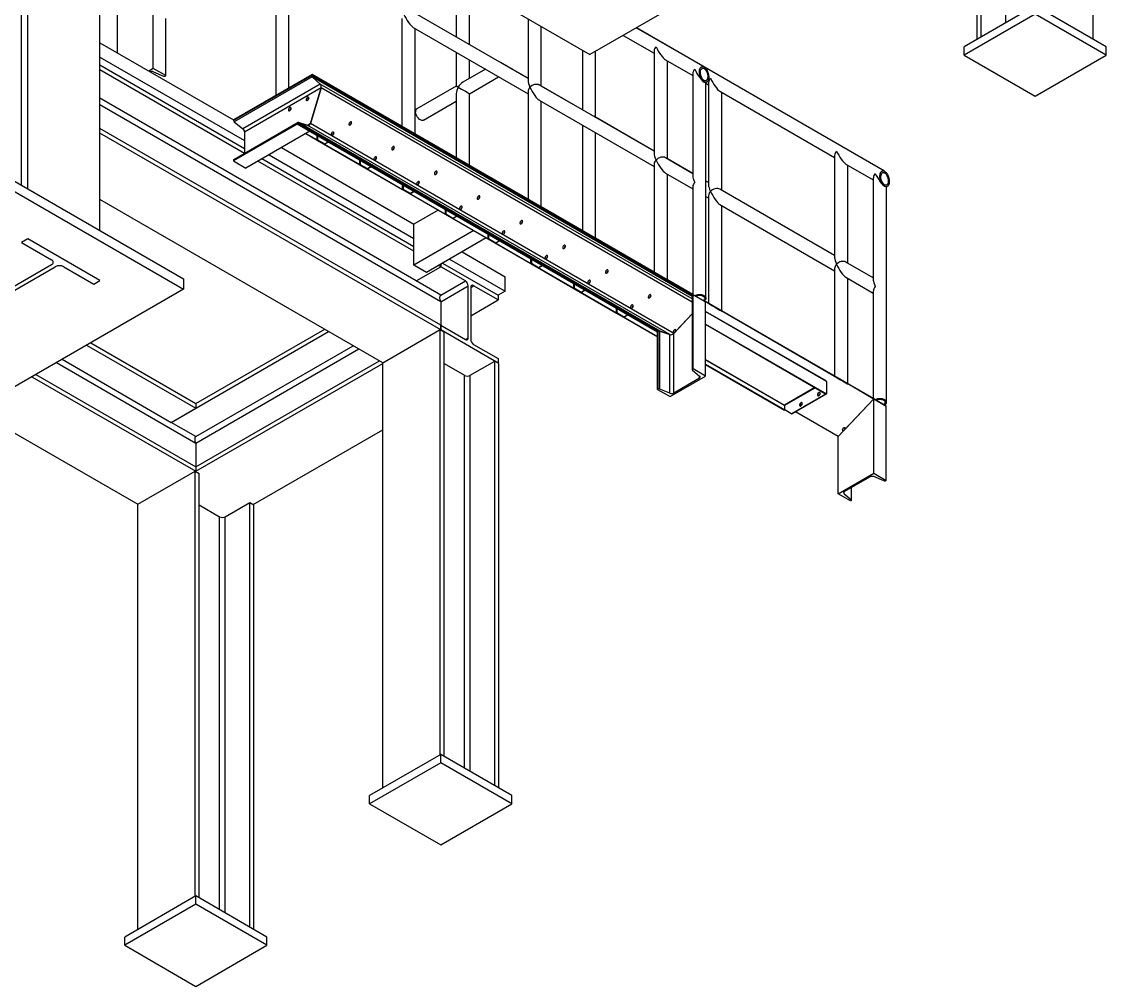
# Model space of a CAD drawing. Header units: inches. Extents: x -1490 to 2215, y -1057 to 1547.
# Drawn here: x -1166.5 to -1058.7, y -996.6 to -900.7 of the extents above; entities that cross this region are included whole.
import ezdxf

# ---------------------------------------------------------------- set-up
doc = ezdxf.new("R2010")
doc.units = ezdxf.units.IN
doc.header["$MEASUREMENT"] = 0

msp = doc.modelspace()

# ---------------------------------------------------------------- linework, layer by layer
at = {"color": 7, "linetype": 'Continuous', "lineweight": 25}
for p, q in [((-1071.51, -902.5), (-1071.51, -757.22)), ((-1071.12, -902.27), (-1071.12, -756.99)), ((-1165.87, -917.36), (-1165.87, -768.39)), ((-1166.48, -917.01), (-1166.48, -768.74)), ((-1158.71, -921.5), (-1158.71, -786.47)), ((-1068.67, -900.86), (-1068.67, -861.63)), ((-1059.97, -902.5), (-1059.97, -876.92)), ((-1126.96, -894.21), (-1109.99, -904.01)), ((-1093.02, -894.21), (-1109.99, -904.01)), ((-1123.28, -896.64), (-1123.28, -902.27)), ((-1141.22, -897.54), (-1141.22, -908.08)), ((-1139.91, -907.32), (-1139.91, -897.54)), ((-1121.97, -903.03), (-1121.97, -897.09)), ((-1156.94, -903.86), (-1156.94, -900.06)), ((-1153.4, -905.4), (-1153.4, -899.71)), ((-1116.15, -906.39), (-1127.56, -899.8)), ((-1065.74, -899.17), (-1072.81, -903.25)), ((-1065.74, -899.99), (-1072.81, -904.07)), ((-1058.67, -903.25), (-1065.74, -899.17)), ((-1058.67, -904.07), (-1065.74, -899.99)), ((-1152.16, -906.11), (-1152.16, -900.42)), ((-1128.69, -900.44), (-1128.69, -911.16)), ((-1116.15, -900.45), (-1116.15, -906.61)), ((-1114.84, -907.15), (-1114.84, -901.21)), ((-1127.56, -901.31), (-1116.15, -907.91)), ((-1127.37, -911.92), (-1127.37, -901.43)), ((-1106.7, -902.11), (-1103.62, -903.89)), ((-1098.65, -905.24), (-1105.39, -901.35)), ((-1080.71, -915.6), (-1105.38, -901.35)), ((-1158.71, -902.84), (-1145.43, -910.5)), ((-1072.81, -904.07), (-1072.81, -903.25)), ((-1058.67, -904.07), (-1058.67, -903.25)), ((-1158.71, -904.26), (-1144.32, -912.57)), ((-1123.28, -903.79), (-1123.28, -907.14)), ((-1110.75, -903.57), (-1110.75, -909.51)), ((-1109.43, -910.26), (-1109.43, -903.69)), ((-1103.62, -903.67), (-1103.62, -913.85)), ((-1072.81, -904.07), (-1065.74, -908.15)), ((-1065.74, -908.15), (-1058.67, -904.07)), ((-1144.32, -913.39), (-1158.71, -905.08)), ((-1144.33, -913.84), (-1158.71, -905.54)), ((-1153.4, -905.4), (-1153.84, -905.65)), ((-1152.16, -906.11), (-1153.4, -905.4)), ((-1120.38, -905.46), (-1122.62, -906.76)), ((-1121.97, -906.38), (-1121.97, -904.55)), ((-1116.15, -906.38), (-1118.87, -904.81)), ((-1102.49, -904.54), (-1099.77, -906.11)), ((-1102.3, -914.39), (-1102.3, -904.65)), ((-1153.39, -905.74), (-1152.37, -906.16)), ((-1152.23, -906.15), (-1152.16, -906.11)), ((-1137.62, -906), (-1145.43, -910.5)), ((-1137.65, -906.09), (-1145.43, -910.58)), ((-1137.62, -906.24), (-1145.36, -910.71)), ((-1137.65, -906.09), (-1137.62, -906)), ((-1137.62, -906), (-1137.65, -906.09)), ((-1099.8, -927.95), (-1137.65, -906.09)), ((-1099.73, -927.88), (-1137.62, -906)), ((-1137.62, -906), (-1136.39, -906.71)), ((-1136.39, -906.71), (-1137.62, -906)), ((-1136.81, -906.94), (-1137.62, -906.24)), ((-1137.62, -906.24), (-1136.81, -906.94)), ((-1099.83, -928.06), (-1137.62, -906.24)), ((-1121.97, -907.9), (-1119.07, -906.22)), ((-1099.77, -905.89), (-1099.77, -916.07)), ((-1136.81, -906.94), (-1144.49, -911.38)), ((-1136.72, -907.32), (-1144.32, -911.71)), ((-1137.78, -910.88), (-1136.72, -907.32)), ((-1136.72, -907.32), (-1137.78, -910.88)), ((-1099.83, -928.29), (-1136.81, -906.94)), ((-1099.83, -928.62), (-1136.72, -907.32)), ((-1128.69, -911.16), (-1136.39, -906.71)), ((-1123.28, -907.14), (-1127.2, -909.4)), ((-1116.15, -907.68), (-1116.15, -918.4)), ((-1103.62, -913.63), (-1115.03, -907.03)), ((-1110.75, -909.5), (-1114.84, -907.14)), ((-1098.46, -928.24), (-1098.46, -906.8)), ((-1098.46, -906.87), (-1098.21, -907.01)), ((-1098.21, -906.79), (-1098.21, -916.97)), ((-1097.09, -907.66), (-1085.68, -914.25)), ((-1127.26, -926.51), (-1158.71, -908.36)), ((-1126.54, -910.54), (-1123.28, -908.66)), ((-1123.28, -907.9), (-1123.28, -914.28)), ((-1121.97, -915.04), (-1121.97, -907.9)), ((-1115.03, -908.55), (-1103.62, -915.14)), ((-1114.84, -919.16), (-1114.84, -908.66)), ((-1096.9, -917.5), (-1096.9, -907.77)), ((-1124.82, -928.57), (-1158.71, -909.01)), ((-1145.43, -910.5), (-1145.43, -910.58)), ((-1139.06, -910.83), (-1145.43, -914.51)), ((-1139.09, -910.93), (-1145.43, -914.59)), ((-1139.01, -910.77), (-1145.4, -914.46)), ((-1145.36, -910.71), (-1144.49, -911.38)), ((-1139.09, -910.93), (-1139.06, -910.83)), ((-1139.06, -910.83), (-1139.09, -910.93)), ((-1103.27, -931.61), (-1139.09, -910.93)), ((-1103.2, -931.54), (-1139.06, -910.83)), ((-1103.06, -931.5), (-1138.96, -910.76)), ((-1138.96, -910.76), (-1138.04, -911.06)), ((-1138.04, -911.06), (-1138.96, -910.76)), ((-1137.78, -910.88), (-1138.08, -911.05)), ((-1101.67, -931.73), (-1137.78, -910.88)), ((-1103.62, -913.62), (-1109.62, -910.15)), ((-1124.82, -930.92), (-1158.71, -911.36)), ((-1124.82, -931.38), (-1158.71, -911.82)), ((-1144.32, -911.71), (-1144.32, -913.83)), ((-1137.85, -911.64), (-1144.19, -915.3)), ((-1138.24, -911.87), (-1137.11, -912.52)), ((-1138.22, -911.86), (-1137.11, -912.5)), ((-1102.05, -931.84), (-1138.04, -911.06)), ((-1116.15, -918.4), (-1127.37, -911.92)), ((-1110.75, -911.03), (-1110.75, -921.52)), ((-1109.43, -922.27), (-1109.43, -911.79)), ((-1137.1, -912.08), (-1137.11, -912.09)), ((-1137.11, -912.52), (-1137.11, -912.09)), ((-1137.09, -912.51), (-1137.11, -912.52)), ((-1137.11, -912.52), (-1132.86, -914.97)), ((-1137.09, -912.51), (-1137.09, -912.08)), ((-1137.09, -912.51), (-1132.86, -914.95)), ((-1137.07, -912.09), (-1137.07, -912.48)), ((-1137.07, -912.48), (-1136.36, -912.89)), ((-1136.36, -912.89), (-1136.02, -912.7)), ((-1136.36, -912.89), (-1136.34, -912.9)), ((-1136.34, -912.9), (-1136, -912.71)), ((-1141.89, -913.97), (-1127.49, -922.29)), ((-1140.65, -913.26), (-1127.49, -920.86)), ((-1085.68, -914.03), (-1085.68, -924.21)), ((-1145.43, -914.51), (-1145.43, -914.59)), ((-1145.43, -914.59), (-1144.19, -915.3)), ((-1127.49, -923.56), (-1142.99, -914.61)), ((-1127.49, -923.11), (-1142.6, -914.38)), ((-1132.85, -914.53), (-1132.86, -914.54)), ((-1132.86, -914.98), (-1132.86, -914.54)), ((-1132.84, -914.96), (-1132.86, -914.98)), ((-1132.86, -914.98), (-1128.61, -917.43)), ((-1132.84, -914.96), (-1132.84, -914.53)), ((-1132.84, -914.96), (-1128.61, -917.41)), ((-1132.82, -914.55), (-1132.82, -914.94)), ((-1132.82, -914.94), (-1132.11, -915.35)), ((-1132.11, -915.35), (-1131.77, -915.15)), ((-1132.09, -915.36), (-1131.75, -915.16)), ((-1103.62, -914.92), (-1103.62, -925.64)), ((-1099.77, -915.85), (-1102.49, -914.27)), ((-1099.77, -915.84), (-1102.3, -914.38)), ((-1084.55, -914.9), (-1081.83, -916.47)), ((-1084.36, -924.74), (-1084.36, -915.01)), ((-1132.11, -915.35), (-1132.09, -915.36)), ((-1102.49, -915.79), (-1099.77, -917.36)), ((-1102.3, -926.4), (-1102.3, -915.9)), ((-1081.83, -916.25), (-1081.83, -926.42)), ((-1167.35, -916.51), (-1150.38, -926.31)), ((-1128.61, -917.43), (-1128.61, -916.99)), ((-1128.6, -916.99), (-1128.61, -916.99)), ((-1128.59, -917.42), (-1128.61, -917.43)), ((-1128.59, -917.42), (-1128.59, -916.99)), ((-1128.59, -917.42), (-1124.36, -919.86)), ((-1128.57, -917), (-1128.57, -917.39)), ((-1128.57, -917.39), (-1127.86, -917.8)), ((-1119.68, -916.36), (-1119.69, -916.36)), ((-1119.68, -916.36), (-1118.45, -917.07)), ((-1119.68, -916.36), (-1119.68, -916.36)), ((-1119.68, -916.36), (-1119.68, -916.36)), ((-1116.15, -918.39), (-1119.68, -916.36)), ((-1118.45, -917.07), (-1119.68, -916.36)), ((-1116.15, -918.39), (-1118.45, -917.07)), ((-1099.77, -917.14), (-1099.77, -927.86)), ((-1098.21, -916.74), (-1098.46, -916.6)), ((-1085.68, -923.98), (-1097.09, -917.39)), ((-1080.52, -938.59), (-1080.52, -917.16)), ((-1167.35, -917.53), (-1150.38, -927.33)), ((-1130.59, -934.64), (-1158.71, -918.41)), ((-1128.61, -917.43), (-1124.36, -919.88)), ((-1127.86, -917.8), (-1127.52, -917.61)), ((-1127.86, -917.8), (-1127.84, -917.81)), ((-1127.84, -917.81), (-1127.5, -917.62)), ((-1098.46, -918.12), (-1098.21, -918.26)), ((-1098.21, -918.04), (-1098.21, -928.75)), ((-1125.08, -919.47), (-1127.49, -920.86)), ((-1124.35, -919.44), (-1124.36, -919.45)), ((-1124.36, -919.88), (-1124.36, -919.45)), ((-1124.34, -919.87), (-1124.34, -919.44)), ((-1124.32, -919.45), (-1124.32, -919.85)), ((-1103.62, -925.63), (-1114.84, -919.15)), ((-1110.75, -921.52), (-1114.84, -919.15)), ((-1103.62, -925.64), (-1114.84, -919.16)), ((-1097.09, -918.91), (-1085.68, -925.5)), ((-1096.9, -929.51), (-1096.9, -919.02)), ((-1124.34, -919.87), (-1124.36, -919.88)), ((-1124.36, -919.88), (-1120.11, -922.34)), ((-1124.34, -919.87), (-1120.11, -922.31)), ((-1124.32, -919.85), (-1123.61, -920.26)), ((-1123.61, -920.26), (-1123.27, -920.06)), ((-1123.61, -920.26), (-1123.59, -920.27)), ((-1123.59, -920.27), (-1123.25, -920.07)), ((-1127.49, -924.94), (-1127.49, -920.86)), ((-1121.54, -921.51), (-1127.49, -924.94)), ((-1165.87, -922.34), (-1166.48, -922.69)), ((-1166.48, -922.69), (-1163.5, -924.41)), ((-1158.71, -926.47), (-1165.87, -922.34)), ((-1120.3, -922.23), (-1126.25, -925.66)), ((-1120.1, -921.89), (-1120.11, -921.9)), ((-1120.11, -922.34), (-1120.11, -921.9)), ((-1120.09, -922.33), (-1120.11, -922.34)), ((-1120.11, -922.34), (-1115.86, -924.79)), ((-1120.09, -922.33), (-1120.09, -921.9)), ((-1120.09, -922.33), (-1115.86, -924.77)), ((-1120.07, -921.91), (-1120.07, -922.3)), ((-1120.07, -922.3), (-1119.36, -922.71)), ((-1119.36, -922.71), (-1119.02, -922.51)), ((-1119.36, -922.71), (-1119.34, -922.72)), ((-1119.34, -922.72), (-1119, -922.53)), ((-1103.62, -925.63), (-1109.43, -922.27)), ((-1122.71, -923.62), (-1118.41, -926.1)), ((-1163.5, -924.9), (-1171.56, -929.55)), ((-1126.25, -925.66), (-1127.49, -924.94)), ((-1124.82, -925.1), (-1125.05, -924.97)), ((-1124.82, -924.83), (-1124.82, -925.1)), ((-1124.82, -925.1), (-1124.82, -924.83)), ((-1124.66, -924.74), (-1119.11, -927.94)), ((-1123.95, -924.33), (-1118.41, -927.53)), ((-1115.85, -924.35), (-1115.86, -924.36)), ((-1115.86, -924.79), (-1115.86, -924.36)), ((-1115.84, -924.78), (-1115.86, -924.79)), ((-1115.86, -924.79), (-1111.61, -927.25)), ((-1115.84, -924.78), (-1115.84, -924.35)), ((-1115.84, -924.78), (-1111.61, -927.22)), ((-1115.82, -924.36), (-1115.82, -924.76)), ((-1115.82, -924.76), (-1115.11, -925.16)), ((-1115.11, -925.16), (-1114.77, -924.97)), ((-1081.83, -926.2), (-1084.55, -924.63)), ((-1171.2, -929.76), (-1163.14, -925.1)), ((-1162.29, -925.1), (-1159.31, -926.82)), ((-1127.26, -926.51), (-1124.82, -925.1)), ((-1127.26, -926.51), (-1124.82, -925.1)), ((-1122.38, -926.51), (-1124.82, -925.1)), ((-1115.11, -925.16), (-1115.09, -925.18)), ((-1115.09, -925.18), (-1114.75, -924.98)), ((-1085.68, -925.28), (-1085.68, -935.99)), ((-1159.31, -926.82), (-1158.71, -926.47)), ((-1150.38, -926.31), (-1150.38, -927.33)), ((-1124.82, -927.92), (-1127.26, -926.51)), ((-1124.82, -927.92), (-1122.38, -926.51)), ((-1124.82, -928.57), (-1122.09, -927)), ((-1122.09, -932.17), (-1122.09, -927)), ((-1121.84, -927.15), (-1121.56, -926.98)), ((-1119.11, -928.4), (-1121.56, -926.98)), ((-1118.41, -927.53), (-1118.41, -926.1)), ((-1111.6, -926.8), (-1111.61, -926.81)), ((-1111.61, -927.25), (-1111.61, -926.81)), ((-1111.59, -927.23), (-1111.59, -926.81)), ((-1111.57, -926.82), (-1111.57, -927.21)), ((-1099.77, -927.85), (-1102.3, -926.39)), ((-1099.77, -927.85), (-1102.3, -926.39)), ((-1099.77, -927.86), (-1102.3, -926.4)), ((-1084.55, -926.15), (-1081.83, -927.72)), ((-1084.36, -936.75), (-1084.36, -926.26)), ((-1150.38, -927.33), (-1167.35, -937.12)), ((-1121.84, -927.15), (-1121.84, -932.32)), ((-1118.41, -927.53), (-1119.11, -927.94)), ((-1119.11, -927.94), (-1119.11, -928.4)), ((-1111.59, -927.23), (-1111.61, -927.25)), ((-1111.61, -927.25), (-1107.36, -929.7)), ((-1111.59, -927.23), (-1107.36, -929.68)), ((-1111.57, -927.21), (-1110.86, -927.62)), ((-1110.86, -927.62), (-1110.52, -927.42)), ((-1110.86, -927.62), (-1110.84, -927.63)), ((-1110.84, -927.63), (-1110.5, -927.43)), ((-1099.83, -928.02), (-1099.83, -935.34)), ((-1099.8, -927.95), (-1099.73, -927.88)), ((-1099.73, -927.88), (-1099.8, -927.95)), ((-1099.8, -935.3), (-1099.8, -927.95)), ((-1099.73, -935.26), (-1099.73, -927.88)), ((-1099.73, -927.88), (-1098.5, -928.59)), ((-1098.5, -928.59), (-1099.73, -927.88)), ((-1081.83, -927.5), (-1081.83, -938.21)), ((-1124.82, -928.57), (-1124.82, -930.92)), ((-1121.84, -929.97), (-1119.11, -928.4)), ((-1107.35, -929.26), (-1107.36, -929.27)), ((-1107.36, -929.7), (-1107.36, -929.27)), ((-1107.34, -929.69), (-1107.34, -929.26)), ((-1107.32, -929.27), (-1107.32, -929.66)), ((-1098.5, -928.59), (-1098.65, -928.5)), ((-1081.79, -938.24), (-1098.65, -928.5)), ((-1098.21, -928.75), (-1098.65, -928.5)), ((-1098.5, -935.97), (-1098.5, -928.59)), ((-1107.34, -929.69), (-1107.36, -929.7)), ((-1107.36, -929.7), (-1103.27, -932.06)), ((-1107.34, -929.69), (-1103.27, -932.04)), ((-1107.32, -929.66), (-1106.61, -930.07)), ((-1106.61, -930.07), (-1106.27, -929.88)), ((-1106.61, -930.07), (-1106.59, -930.08)), ((-1106.59, -930.08), (-1106.25, -929.89)), ((-1101.67, -931.73), (-1099.83, -929.79)), ((-1099.83, -929.79), (-1101.46, -931.51)), ((-1095.03, -931.54), (-1098.5, -929.54)), ((-1090.78, -933.99), (-1098.5, -929.54)), ((-1086.53, -936.45), (-1098.5, -929.54)), ((-1098.5, -929.56), (-1086.52, -936.47)), ((-1085.68, -935.99), (-1096.9, -929.51)), ((-1149.17, -938.7), (-1136.36, -931.31)), ((-1130.59, -934.64), (-1124.88, -931.34)), ((-1124.88, -973.61), (-1124.88, -931.34)), ((-1124.88, -931.34), (-1124.49, -931.57)), ((-1124.82, -930.92), (-1124.82, -931.38)), ((-1124.82, -931.38), (-1124.82, -930.92)), ((-1124.82, -930.92), (-1122.38, -932.33)), ((-1119.11, -934.67), (-1124.82, -931.38)), ((-1098.5, -930.8), (-1086.48, -937.74)), ((-1098.5, -930.82), (-1086.5, -937.75)), ((-1151.61, -940.57), (-1135.97, -931.53)), ((-1124.49, -973.76), (-1124.49, -931.57)), ((-1122.38, -932.33), (-1122.09, -932.17)), ((-1103.27, -931.61), (-1103.2, -931.54)), ((-1103.2, -931.54), (-1103.27, -931.61)), ((-1103.27, -937.3), (-1103.27, -931.61)), ((-1103.2, -937.26), (-1103.2, -931.54)), ((-1103.06, -937.25), (-1103.06, -931.5)), ((-1103.06, -931.5), (-1102.05, -931.84)), ((-1102.05, -931.84), (-1103.06, -931.5)), ((-1102.05, -937.67), (-1102.05, -931.84)), ((-1101.63, -931.69), (-1101.67, -931.73)), ((-1101.67, -937.65), (-1101.67, -931.73)), ((-1095.03, -931.54), (-1095.03, -931.54)), ((-1160.02, -932.89), (-1149.17, -939.16)), ((-1159.62, -932.66), (-1149.17, -938.7)), ((-1149.17, -941.98), (-1133.52, -932.95)), ((-1149.17, -942.63), (-1132.96, -933.27)), ((-1121.56, -932.81), (-1119.11, -934.22)), ((-1163.03, -934.63), (-1149.17, -942.63)), ((-1162.46, -934.3), (-1151.61, -940.57)), ((-1149.17, -944.98), (-1130.92, -934.45)), ((-1130.59, -976.9), (-1130.59, -934.64)), ((-1121.89, -935.89), (-1119.45, -934.48)), ((-1119.45, -976.67), (-1119.45, -934.48)), ((-1119.05, -934.71), (-1119.45, -934.48)), ((-1119.11, -934.22), (-1119.11, -934.67)), ((-1098.5, -934.31), (-1090.66, -938.84)), ((-1098.5, -934.36), (-1090.68, -938.87)), ((-1090.78, -934), (-1090.78, -933.99)), ((-1149.17, -945.43), (-1130.59, -934.71)), ((-1124.49, -934.72), (-1122.46, -935.89)), ((-1119.05, -976.9), (-1119.05, -934.71)), ((-1099.81, -935.38), (-1099.09, -935.96)), ((-1099.73, -935.26), (-1099.8, -935.3)), ((-1098.5, -935.97), (-1099.73, -935.26)), ((-1098.5, -934.79), (-1090.64, -939.33)), ((-1098.5, -934.82), (-1090.66, -939.34)), ((-1165.46, -936.03), (-1149.17, -945.43)), ((-1165.06, -935.8), (-1149.17, -944.98)), ((-1122.46, -974.94), (-1122.46, -935.89)), ((-1121.89, -975.26), (-1121.89, -935.89)), ((-1102.03, -938.01), (-1098.5, -935.97)), ((-1099.12, -936.18), (-1101.67, -937.65)), ((-1099.12, -936.18), (-1099.12, -935.94)), ((-1086.52, -936.47), (-1086.48, -936.5)), ((-1086.48, -936.5), (-1086.48, -937.74)), ((-1081.83, -938.21), (-1084.36, -936.75)), ((-1103.2, -937.26), (-1103.27, -937.3)), ((-1103.27, -937.3), (-1102.03, -938.01)), ((-1102.05, -937.67), (-1103.06, -937.25)), ((-1087.64, -937.09), (-1090.66, -938.84)), ((-1090.64, -938.87), (-1087.6, -937.12)), ((-1086.54, -937.75), (-1089.93, -939.7)), ((-1086.52, -937.76), (-1089.91, -939.72)), ((-1086.54, -937.72), (-1086.54, -937.75)), ((-1086.52, -937.76), (-1086.54, -937.75)), ((-1086.52, -937.74), (-1086.52, -937.76)), ((-1086.48, -937.74), (-1086.5, -937.75)), ((-1149.17, -938.7), (-1149.17, -939.16)), ((-1090.68, -938.87), (-1090.64, -938.9)), ((-1090.64, -939.3), (-1090.64, -938.87)), ((-1081.79, -938.24), (-1085.33, -941.97)), ((-1084.63, -941.23), (-1081.79, -938.24)), ((-1081.79, -938.24), (-1080.56, -938.95)), ((-1081.79, -945.61), (-1081.79, -938.24)), ((-1080.56, -938.95), (-1081.79, -938.24)), ((-1080.56, -938.95), (-1080.71, -938.86)), ((-1080.56, -946.33), (-1080.56, -938.95)), ((-1151.61, -940.57), (-1149.17, -939.16)), ((-1090.64, -939.33), (-1090.66, -939.34)), ((-1090.64, -939.33), (-1090.64, -939.3)), ((-1090.64, -939.3), (-1089.93, -939.7)), ((-1089.93, -939.7), (-1089.91, -939.72)), ((-1085.33, -941.97), (-1089.57, -939.52)), ((-1168.55, -940.83), (-1154.94, -948.69)), ((-1149.17, -941.98), (-1151.61, -940.57)), ((-1143.46, -948.73), (-1130.59, -941.3)), ((-1085.33, -941.97), (-1084.8, -941.41)), ((-1085.33, -947.65), (-1085.33, -941.97)), ((-1149.17, -942.63), (-1149.17, -944.98)), ((-1154.94, -948.69), (-1149.23, -945.4)), ((-1149.23, -987.66), (-1149.23, -945.4)), ((-1149.23, -945.4), (-1148.83, -945.63)), ((-1149.17, -944.98), (-1149.17, -945.43)), ((-1148.83, -987.82), (-1148.83, -945.63)), ((-1085.33, -947.65), (-1081.79, -945.61)), ((-1082.15, -945.98), (-1084.7, -947.45)), ((-1081.79, -945.61), (-1080.56, -946.33)), ((-1080.77, -946.37), (-1081.78, -945.96)), ((-1080.56, -946.33), (-1080.62, -946.37)), ((-1084.73, -947.66), (-1084.73, -947.47)), ((-1084.01, -948.25), (-1084.01, -947.05)), ((-1083.99, -948.28), (-1083.99, -947.04)), ((-1146.24, -949.95), (-1143.79, -948.54)), ((-1143.79, -990.73), (-1143.79, -948.54)), ((-1143.79, -948.54), (-1143.4, -948.77)), ((-1084.09, -948.37), (-1085.33, -947.65)), ((-1084.73, -947.66), (-1084.01, -948.25)), ((-1084.02, -948.33), (-1084.09, -948.37)), ((-1154.94, -990.96), (-1154.94, -948.69)), ((-1148.83, -948.77), (-1146.8, -949.95)), ((-1143.4, -990.96), (-1143.4, -948.77)), ((-1146.8, -988.99), (-1146.8, -949.95)), ((-1146.24, -989.32), (-1146.24, -949.95)), ((-1124.82, -973.57), (-1131.89, -977.65)), ((-1124.82, -974.39), (-1131.89, -978.47)), ((-1124.82, -974.39), (-1124.82, -973.57)), ((-1117.75, -977.65), (-1124.82, -973.57)), ((-1117.75, -978.47), (-1124.82, -974.39)), ((-1131.89, -978.47), (-1131.89, -977.65)), ((-1117.75, -978.47), (-1117.75, -977.65)), ((-1131.89, -978.47), (-1124.82, -982.55)), ((-1124.82, -982.55), (-1117.75, -978.47)), ((-1149.17, -987.63), (-1156.24, -991.71)), ((-1149.17, -988.44), (-1156.24, -992.52)), ((-1149.17, -988.44), (-1149.17, -987.63)), ((-1142.1, -991.71), (-1149.17, -987.63)), ((-1142.1, -992.52), (-1149.17, -988.44)), ((-1156.24, -992.52), (-1156.24, -991.71)), ((-1142.1, -992.52), (-1142.1, -991.71)), ((-1156.24, -992.52), (-1149.17, -996.61)), ((-1149.17, -996.61), (-1142.1, -992.52))]:
    msp.add_line(p, q, dxfattribs=at)
at = {"color": 7, "linetype": 'Continuous', "lineweight": 25, "flags": 128}
for points in [[(-1138.07, -908.56), (-1138.03, -908.53), (-1138, -908.5), (-1137.97, -908.45), (-1137.95, -908.41), (-1137.94, -908.36), (-1137.94, -908.32), (-1137.94, -908.28), (-1137.96, -908.25), (-1137.98, -908.24), (-1138.01, -908.23), (-1138.05, -908.24), (-1138.09, -908.26), (-1138.12, -908.3), (-1138.15, -908.34), (-1138.18, -908.38), (-1138.19, -908.43), (-1138.2, -908.47), (-1138.2, -908.51), (-1138.19, -908.54), (-1138.16, -908.57), (-1138.14, -908.58), (-1138.1, -908.57), (-1138.07, -908.56)], [(-1139.84, -909.58), (-1139.8, -909.55), (-1139.77, -909.52), (-1139.74, -909.47), (-1139.72, -909.43), (-1139.71, -909.38), (-1139.7, -909.34), (-1139.71, -909.3), (-1139.73, -909.28), (-1139.75, -909.26), (-1139.78, -909.26), (-1139.82, -909.26), (-1139.85, -909.29), (-1139.89, -909.32), (-1139.92, -909.36), (-1139.94, -909.4), (-1139.96, -909.45), (-1139.97, -909.49), (-1139.97, -909.53), (-1139.95, -909.56), (-1139.93, -909.59), (-1139.9, -909.6), (-1139.87, -909.59), (-1139.84, -909.58)], [(-1126.54, -910.54), (-1126.54, -910.54), (-1126.6, -910.56), (-1126.65, -910.57), (-1126.72, -910.56), (-1126.78, -910.54), (-1126.85, -910.51), (-1126.92, -910.47), (-1126.98, -910.42), (-1127.05, -910.35), (-1127.11, -910.28), (-1127.16, -910.21), (-1127.21, -910.12), (-1127.25, -910.04), (-1127.29, -909.95), (-1127.31, -909.86), (-1127.33, -909.78), (-1127.33, -909.7)], [(-1133.82, -911.01), (-1133.78, -910.99), (-1133.75, -910.95), (-1133.72, -910.91), (-1133.7, -910.86), (-1133.69, -910.82), (-1133.69, -910.77), (-1133.69, -910.74), (-1133.71, -910.71), (-1133.73, -910.69), (-1133.76, -910.69), (-1133.8, -910.7), (-1133.84, -910.72), (-1133.87, -910.75), (-1133.9, -910.79), (-1133.93, -910.83), (-1133.94, -910.88), (-1133.95, -910.93), (-1133.95, -910.97), (-1133.94, -911), (-1133.91, -911.02), (-1133.89, -911.03), (-1133.85, -911.03), (-1133.82, -911.01)], [(-1135.59, -912.03), (-1135.55, -912.01), (-1135.52, -911.97), (-1135.49, -911.93), (-1135.47, -911.88), (-1135.46, -911.84), (-1135.45, -911.79), (-1135.46, -911.76), (-1135.48, -911.73), (-1135.5, -911.71), (-1135.53, -911.71), (-1135.57, -911.72), (-1135.6, -911.74), (-1135.64, -911.77), (-1135.67, -911.81), (-1135.69, -911.85), (-1135.71, -911.9), (-1135.72, -911.95), (-1135.72, -911.99), (-1135.7, -912.02), (-1135.68, -912.04), (-1135.65, -912.05), (-1135.62, -912.05), (-1135.59, -912.03)], [(-1131.34, -914.49), (-1131.3, -914.46), (-1131.27, -914.43), (-1131.24, -914.38), (-1131.22, -914.34), (-1131.21, -914.29), (-1131.2, -914.25), (-1131.21, -914.21), (-1131.23, -914.18), (-1131.25, -914.17), (-1131.28, -914.16), (-1131.32, -914.17), (-1131.35, -914.19), (-1131.39, -914.22), (-1131.42, -914.26), (-1131.44, -914.31), (-1131.46, -914.36), (-1131.47, -914.4), (-1131.47, -914.44), (-1131.45, -914.47), (-1131.43, -914.5), (-1131.4, -914.51), (-1131.37, -914.5), (-1131.34, -914.49)], [(-1129.57, -913.47), (-1129.53, -913.44), (-1129.5, -913.41), (-1129.47, -913.36), (-1129.45, -913.32), (-1129.44, -913.27), (-1129.44, -913.23), (-1129.44, -913.19), (-1129.46, -913.16), (-1129.48, -913.15), (-1129.51, -913.14), (-1129.55, -913.15), (-1129.59, -913.17), (-1129.62, -913.2), (-1129.65, -913.24), (-1129.68, -913.29), (-1129.69, -913.34), (-1129.7, -913.38), (-1129.7, -913.42), (-1129.69, -913.45), (-1129.66, -913.47), (-1129.64, -913.48), (-1129.6, -913.48), (-1129.57, -913.47)], [(-1125.32, -915.92), (-1125.28, -915.9), (-1125.25, -915.86), (-1125.22, -915.82), (-1125.2, -915.77), (-1125.19, -915.72), (-1125.19, -915.68), (-1125.19, -915.65), (-1125.21, -915.62), (-1125.23, -915.6), (-1125.26, -915.6), (-1125.3, -915.61), (-1125.34, -915.63), (-1125.37, -915.66), (-1125.4, -915.7), (-1125.43, -915.74), (-1125.44, -915.79), (-1125.45, -915.83), (-1125.45, -915.87), (-1125.44, -915.91), (-1125.41, -915.93), (-1125.39, -915.94), (-1125.35, -915.94), (-1125.32, -915.92)], [(-1127.09, -916.94), (-1127.05, -916.92), (-1127.02, -916.88), (-1126.99, -916.84), (-1126.97, -916.79), (-1126.96, -916.75), (-1126.95, -916.7), (-1126.96, -916.67), (-1126.98, -916.64), (-1127, -916.62), (-1127.03, -916.62), (-1127.07, -916.63), (-1127.1, -916.65), (-1127.14, -916.68), (-1127.17, -916.72), (-1127.19, -916.76), (-1127.21, -916.81), (-1127.22, -916.86), (-1127.22, -916.9), (-1127.2, -916.93), (-1127.18, -916.95), (-1127.15, -916.96), (-1127.12, -916.96), (-1127.09, -916.94)], [(-1121.07, -918.38), (-1121.03, -918.35), (-1121, -918.31), (-1120.97, -918.27), (-1120.95, -918.23), (-1120.94, -918.18), (-1120.94, -918.14), (-1120.94, -918.1), (-1120.96, -918.07), (-1120.98, -918.06), (-1121.01, -918.05), (-1121.05, -918.06), (-1121.09, -918.08), (-1121.12, -918.11), (-1121.15, -918.15), (-1121.18, -918.2), (-1121.19, -918.24), (-1121.2, -918.29), (-1121.2, -918.33), (-1121.19, -918.36), (-1121.16, -918.38), (-1121.14, -918.39), (-1121.1, -918.39), (-1121.07, -918.38)], [(-1122.84, -919.4), (-1122.8, -919.37), (-1122.77, -919.33), (-1122.74, -919.29), (-1122.72, -919.25), (-1122.71, -919.2), (-1122.7, -919.16), (-1122.71, -919.12), (-1122.73, -919.09), (-1122.75, -919.08), (-1122.78, -919.07), (-1122.82, -919.08), (-1122.85, -919.1), (-1122.89, -919.13), (-1122.92, -919.17), (-1122.94, -919.22), (-1122.96, -919.26), (-1122.97, -919.31), (-1122.97, -919.35), (-1122.95, -919.38), (-1122.93, -919.4), (-1122.9, -919.41), (-1122.87, -919.41), (-1122.84, -919.4)], [(-1116.82, -920.83), (-1116.78, -920.8), (-1116.75, -920.77), (-1116.72, -920.73), (-1116.7, -920.68), (-1116.69, -920.63), (-1116.69, -920.59), (-1116.69, -920.55), (-1116.71, -920.53), (-1116.73, -920.51), (-1116.76, -920.51), (-1116.8, -920.52), (-1116.84, -920.54), (-1116.87, -920.57), (-1116.9, -920.61), (-1116.93, -920.65), (-1116.94, -920.7), (-1116.95, -920.74), (-1116.95, -920.78), (-1116.94, -920.82), (-1116.91, -920.84), (-1116.89, -920.85), (-1116.85, -920.85), (-1116.82, -920.83)], [(-1118.59, -921.85), (-1118.55, -921.82), (-1118.52, -921.79), (-1118.49, -921.75), (-1118.47, -921.7), (-1118.46, -921.65), (-1118.45, -921.61), (-1118.46, -921.57), (-1118.48, -921.55), (-1118.5, -921.53), (-1118.53, -921.53), (-1118.57, -921.54), (-1118.6, -921.56), (-1118.64, -921.59), (-1118.67, -921.63), (-1118.69, -921.67), (-1118.71, -921.72), (-1118.72, -921.76), (-1118.72, -921.8), (-1118.7, -921.84), (-1118.68, -921.86), (-1118.65, -921.87), (-1118.62, -921.87), (-1118.59, -921.85)], [(-1112.57, -923.28), (-1112.53, -923.26), (-1112.5, -923.22), (-1112.47, -923.18), (-1112.45, -923.13), (-1112.44, -923.09), (-1112.44, -923.04), (-1112.44, -923.01), (-1112.46, -922.98), (-1112.48, -922.96), (-1112.51, -922.96), (-1112.55, -922.97), (-1112.59, -922.99), (-1112.62, -923.02), (-1112.65, -923.06), (-1112.68, -923.11), (-1112.69, -923.15), (-1112.7, -923.2), (-1112.7, -923.24), (-1112.69, -923.27), (-1112.66, -923.29), (-1112.64, -923.3), (-1112.6, -923.3), (-1112.57, -923.28)], [(-1114.34, -924.31), (-1114.3, -924.28), (-1114.27, -924.24), (-1114.24, -924.2), (-1114.22, -924.15), (-1114.21, -924.11), (-1114.2, -924.07), (-1114.21, -924.03), (-1114.23, -924), (-1114.25, -923.98), (-1114.28, -923.98), (-1114.32, -923.99), (-1114.35, -924.01), (-1114.39, -924.04), (-1114.42, -924.08), (-1114.44, -924.13), (-1114.46, -924.17), (-1114.47, -924.22), (-1114.47, -924.26), (-1114.45, -924.29), (-1114.43, -924.31), (-1114.4, -924.32), (-1114.37, -924.32), (-1114.34, -924.31)], [(-1108.32, -925.74), (-1108.28, -925.71), (-1108.25, -925.68), (-1108.22, -925.63), (-1108.2, -925.59), (-1108.19, -925.54), (-1108.19, -925.5), (-1108.19, -925.46), (-1108.21, -925.43), (-1108.23, -925.42), (-1108.26, -925.41), (-1108.3, -925.42), (-1108.34, -925.44), (-1108.37, -925.48), (-1108.4, -925.52), (-1108.43, -925.56), (-1108.44, -925.61), (-1108.45, -925.65), (-1108.45, -925.69), (-1108.44, -925.72), (-1108.41, -925.75), (-1108.39, -925.76), (-1108.35, -925.75), (-1108.32, -925.74)], [(-1110.09, -926.76), (-1110.05, -926.73), (-1110.02, -926.7), (-1109.99, -926.65), (-1109.97, -926.61), (-1109.96, -926.56), (-1109.95, -926.52), (-1109.96, -926.48), (-1109.98, -926.46), (-1110, -926.44), (-1110.03, -926.44), (-1110.07, -926.44), (-1110.1, -926.46), (-1110.14, -926.5), (-1110.17, -926.54), (-1110.19, -926.58), (-1110.21, -926.63), (-1110.22, -926.67), (-1110.22, -926.71), (-1110.2, -926.74), (-1110.18, -926.77), (-1110.15, -926.78), (-1110.12, -926.77), (-1110.09, -926.76)], [(-1104.07, -928.19), (-1104.03, -928.17), (-1104, -928.13), (-1103.97, -928.09), (-1103.95, -928.04), (-1103.94, -928), (-1103.94, -927.95), (-1103.94, -927.92), (-1103.96, -927.89), (-1103.98, -927.87), (-1104.01, -927.87), (-1104.05, -927.88), (-1104.09, -927.9), (-1104.12, -927.93), (-1104.15, -927.97), (-1104.18, -928.01), (-1104.19, -928.06), (-1104.2, -928.11), (-1104.2, -928.15), (-1104.19, -928.18), (-1104.16, -928.2), (-1104.14, -928.21), (-1104.1, -928.21), (-1104.07, -928.19)], [(-1099.58, -927.97), (-1099.54, -927.95), (-1099.47, -927.92), (-1099.38, -927.89), (-1099.29, -927.87), (-1099.2, -927.86), (-1099.1, -927.86), (-1099.01, -927.86), (-1098.91, -927.87), (-1098.82, -927.9), (-1098.74, -927.92), (-1098.67, -927.96), (-1098.6, -928), (-1098.55, -928.04), (-1098.5, -928.09), (-1098.48, -928.15), (-1098.46, -928.2), (-1098.46, -928.26), (-1098.47, -928.31), (-1098.5, -928.37), (-1098.54, -928.42), (-1098.59, -928.46), (-1098.65, -928.5), (-1098.65, -928.5)], [(-1099.49, -928.02), (-1099.42, -927.99), (-1099.35, -927.96), (-1099.26, -927.95), (-1099.18, -927.94), (-1099.09, -927.93), (-1099.01, -927.94), (-1098.92, -927.95), (-1098.85, -927.98), (-1098.78, -928), (-1098.71, -928.04), (-1098.66, -928.08), (-1098.63, -928.13), (-1098.6, -928.17), (-1098.59, -928.22), (-1098.59, -928.27), (-1098.61, -928.32), (-1098.64, -928.37), (-1098.69, -928.41), (-1098.74, -928.45)], [(-1105.84, -929.21), (-1105.8, -929.19), (-1105.77, -929.15), (-1105.74, -929.11), (-1105.72, -929.06), (-1105.71, -929.02), (-1105.7, -928.97), (-1105.71, -928.94), (-1105.73, -928.91), (-1105.75, -928.89), (-1105.78, -928.89), (-1105.82, -928.9), (-1105.85, -928.92), (-1105.89, -928.95), (-1105.92, -928.99), (-1105.94, -929.03), (-1105.96, -929.08), (-1105.97, -929.13), (-1105.97, -929.17), (-1105.95, -929.2), (-1105.93, -929.22), (-1105.9, -929.23), (-1105.87, -929.23), (-1105.84, -929.21)], [(-1101.46, -931.51), (-1101.45, -931.46), (-1101.45, -931.42), (-1101.46, -931.38), (-1101.48, -931.36), (-1101.51, -931.34), (-1101.55, -931.35), (-1101.58, -931.36), (-1101.62, -931.39), (-1101.65, -931.42), (-1101.68, -931.47), (-1101.7, -931.51), (-1101.72, -931.56), (-1101.72, -931.6), (-1101.71, -931.64), (-1101.69, -931.67), (-1101.67, -931.68), (-1101.63, -931.69)], [(-1087.12, -937.67), (-1087.12, -937.63), (-1087.14, -937.6), (-1087.16, -937.58), (-1087.19, -937.58), (-1087.22, -937.58), (-1087.26, -937.6), (-1087.29, -937.63), (-1087.33, -937.67), (-1087.35, -937.71), (-1087.37, -937.76), (-1087.38, -937.8), (-1087.38, -937.84), (-1087.37, -937.88), (-1087.35, -937.9), (-1087.33, -937.92), (-1087.29, -937.92), (-1087.26, -937.91), (-1087.22, -937.88), (-1087.19, -937.85), (-1087.16, -937.81), (-1087.14, -937.76), (-1087.12, -937.72), (-1087.12, -937.67)], [(-1088.89, -938.69), (-1088.89, -938.65), (-1088.9, -938.62), (-1088.93, -938.6), (-1088.96, -938.6), (-1088.99, -938.6), (-1089.03, -938.62), (-1089.06, -938.65), (-1089.09, -938.69), (-1089.12, -938.73), (-1089.14, -938.78), (-1089.15, -938.82), (-1089.15, -938.87), (-1089.14, -938.9), (-1089.12, -938.92), (-1089.09, -938.94), (-1089.06, -938.94), (-1089.03, -938.93), (-1088.99, -938.9), (-1088.96, -938.87), (-1088.93, -938.83), (-1088.9, -938.78), (-1088.89, -938.74), (-1088.89, -938.69)], [(-1080.71, -938.86), (-1080.68, -938.84), (-1080.62, -938.8), (-1080.57, -938.75), (-1080.54, -938.7), (-1080.52, -938.64), (-1080.52, -938.59), (-1080.53, -938.53), (-1080.55, -938.48), (-1080.58, -938.43), (-1080.63, -938.38), (-1080.69, -938.33), (-1080.76, -938.3), (-1080.84, -938.27), (-1080.93, -938.24), (-1081.02, -938.22), (-1081.11, -938.21), (-1081.21, -938.21), (-1081.31, -938.22), (-1081.4, -938.24), (-1081.49, -938.26), (-1081.57, -938.29), (-1081.64, -938.32)], [(-1080.8, -938.81), (-1080.75, -938.77), (-1080.7, -938.73), (-1080.67, -938.68), (-1080.65, -938.63), (-1080.65, -938.58), (-1080.66, -938.53), (-1080.69, -938.48), (-1080.72, -938.44), (-1080.77, -938.4), (-1080.83, -938.36), (-1080.91, -938.33), (-1080.98, -938.31), (-1081.07, -938.3), (-1081.15, -938.29), (-1081.24, -938.29), (-1081.32, -938.3), (-1081.4, -938.32), (-1081.48, -938.35), (-1081.54, -938.38)], [(-1084.8, -941.41), (-1084.83, -941.4), (-1084.85, -941.39), (-1084.87, -941.36), (-1084.88, -941.32), (-1084.88, -941.28), (-1084.87, -941.23), (-1084.84, -941.19), (-1084.81, -941.14), (-1084.78, -941.11), (-1084.74, -941.08), (-1084.71, -941.07), (-1084.67, -941.07), (-1084.65, -941.08), (-1084.63, -941.1), (-1084.62, -941.14), (-1084.62, -941.18), (-1084.63, -941.23)]]:
    msp.add_lwpolyline(points, dxfattribs=at)
at = {"color": 7, "linetype": 'Continuous', "lineweight": 25}
for centre, radius, start, end in [((-1153.56, -906.17), 0.468, 68.8037, 107.5709), ((-1152.31, -906), 0.172, 248.375, 297.0962), ((-1137.78, -908.57), 0.284, 122.1695, 177.3919), ((-1137.78, -908.57), 0.283, 122.5181, 177.4872), ((-1137.75, -908.59), 0.3, 129.3713, 170.6341), ((-1139.55, -909.59), 0.284, 122.1695, 177.3919), ((-1139.55, -909.59), 0.283, 122.5181, 177.4872), ((-1139.51, -909.61), 0.3, 129.3713, 170.6341), ((-1127.01, -909.66), 0.327, 125.2604, 186.0518), ((-1145.25, -910.57), 0.172, 182.8998, 231.6282), ((-1133.53, -911.03), 0.284, 122.1695, 177.3919), ((-1133.53, -911.02), 0.283, 122.5181, 177.4872), ((-1133.5, -911.05), 0.3, 129.3713, 170.6341), ((-1144.78, -911.73), 0.453, 2.8998, 51.6282), ((-1135.3, -912.05), 0.284, 122.1695, 177.3919), ((-1135.3, -912.05), 0.283, 122.5181, 177.4872), ((-1135.26, -912.07), 0.3, 129.3713, 170.6341), ((-1129.28, -913.48), 0.284, 122.1695, 177.3919), ((-1129.28, -913.48), 0.283, 122.5181, 177.4872), ((-1129.25, -913.5), 0.3, 129.3713, 170.6341), ((-1145.37, -914.5), 0.0552, 125.6146, 185.6975), ((-1131.05, -914.5), 0.284, 122.1695, 177.3919), ((-1131.05, -914.5), 0.283, 122.5181, 177.4872), ((-1131.01, -914.52), 0.3, 129.3713, 170.6341), ((-1125.03, -915.93), 0.284, 122.1695, 177.3919), ((-1125.03, -915.93), 0.283, 122.5181, 177.4872), ((-1125, -915.95), 0.3, 129.3713, 170.6341), ((-1126.8, -916.95), 0.284, 122.1695, 177.3919), ((-1126.8, -916.95), 0.283, 122.5181, 177.4872), ((-1126.76, -916.97), 0.3, 129.3713, 170.6341), ((-1120.78, -918.39), 0.284, 122.1695, 177.3919), ((-1120.78, -918.39), 0.283, 122.5181, 177.4872), ((-1120.75, -918.41), 0.3, 129.3713, 170.6341), ((-1122.55, -919.41), 0.284, 122.1695, 177.3919), ((-1122.55, -919.41), 0.283, 122.5181, 177.4872), ((-1122.51, -919.43), 0.3, 129.3713, 170.6341), ((-1116.53, -920.84), 0.284, 122.1695, 177.3919), ((-1116.53, -920.84), 0.283, 122.5181, 177.4872), ((-1116.5, -920.86), 0.3, 129.3713, 170.6341), ((-1118.3, -921.86), 0.284, 122.1695, 177.3919), ((-1118.3, -921.86), 0.283, 122.5181, 177.4872), ((-1118.26, -921.88), 0.3, 129.3713, 170.6341), ((-1112.28, -923.3), 0.284, 122.1695, 177.3919), ((-1112.28, -923.3), 0.283, 122.5181, 177.4872), ((-1112.25, -923.32), 0.3, 129.3713, 170.6341), ((-1163.6, -924.65), 0.264, 291.6744, 68.3256), ((-1114.05, -924.32), 0.284, 122.1695, 177.3919), ((-1114.05, -924.32), 0.283, 122.5181, 177.4872), ((-1114.01, -924.34), 0.3, 129.3713, 170.6341), ((-1162.71, -925.91), 0.915, 62.391, 117.609), ((-1108.03, -925.75), 0.284, 122.1695, 177.3919), ((-1108.03, -925.75), 0.283, 122.5181, 177.4872), ((-1108, -925.77), 0.3, 129.3713, 170.6341), ((-1122.71, -927.03), 0.615, 2.6055, 57.3945), ((-1121.67, -927.12), 0.175, 50.7967, 189.214), ((-1109.8, -926.77), 0.284, 122.1695, 177.3919), ((-1109.8, -926.77), 0.283, 122.5181, 177.4872), ((-1109.76, -926.79), 0.3, 129.3713, 170.6341), ((-1103.78, -928.2), 0.284, 122.1695, 177.3919), ((-1103.78, -928.2), 0.283, 122.5181, 177.4872), ((-1103.75, -928.23), 0.3, 129.3713, 170.6341), ((-1105.55, -929.23), 0.284, 122.1695, 177.3919), ((-1105.55, -929.22), 0.283, 122.5181, 177.4872), ((-1105.51, -929.25), 0.3, 129.3713, 170.6341), ((-1122.27, -932.2), 0.175, 230.7967, 9.214), ((-1121.23, -932.29), 0.615, 182.6055, 237.3945), ((-1101.29, -931.68), 0.291, 123.1516, 168.9972), ((-1099.79, -935.34), 0.0465, 109.2167, 234.465), ((-1122.17, -935.35), 0.615, 242.6097, 297.3903), ((-1099.16, -936.06), 0.123, 289.2167, 54.465), ((-1086.55, -936.47), 0.0278, 352.7442, 55.9437), ((-1103.12, -937.41), 0.172, 68.375, 117.0962), ((-1101.88, -937.25), 0.453, 248.375, 297.0962), ((-1087.15, -937.81), 0.214, 90.3723, 211.4102), ((-1087.13, -937.81), 0.226, 115.2911, 207.6511), ((-1087.17, -937.69), 0.0983, 74.4062, 125.0605), ((-1086.93, -937.93), 0.3, 129.3488, 170.6566), ((-1090.63, -938.88), 0.0446, 122.6055, 177.3945), ((-1090.68, -938.88), 0.0446, 2.6055, 57.3945), ((-1088.91, -938.83), 0.215, 90.0377, 209.9677), ((-1088.9, -938.83), 0.226, 115.2918, 207.6483), ((-1088.94, -938.71), 0.0984, 74.4109, 125.0601), ((-1088.7, -938.95), 0.3, 129.3488, 170.6566), ((-1084.45, -941.41), 0.293, 123.3262, 168.8227), ((-1081.94, -946.38), 0.453, 68.375, 117.0962), ((-1080.7, -946.21), 0.172, 248.375, 297.0962), ((-1084.66, -947.56), 0.123, 109.2167, 234.465), ((-1084.04, -948.29), 0.0465, 289.2167, 54.465), ((-1146.52, -949.4), 0.615, 242.6097, 297.3903)]:
    msp.add_arc(centre, radius, start, end, dxfattribs=at)
for centre, major_axis, ratio, start_param, end_param in [((-1128.03, -900.29), (-0.61, 1.05), 0.239159, 1.178155, 2.748836), ((-1102.96, -903.51), (0.607, 0.351), 0.7174, 1.963553, 2.748951), ((-1102.96, -903.51), (-0.61, 1.05), 0.239159, 1.178155, 2.748836), ((-1119.06, -905.46), (0, 0.701), 0.717434, 5.890469, 5.984679), ((-1119.06, -905.46), (0, 0.701), 0.717434, 5.890584, 5.984679), ((-1099.11, -905.73), (0.607, 0.351), 0.7174, 1.963553, 2.748951), ((-1099.11, -905.73), (-0.61, 1.05), 0.239159, 1.178155, 2.748836), ((-1137.57, -906.14), (0, 0.117), 0.717434, 1.178195, 2.583831), ((-1137.57, -906.14), (0, 0.117), 0.717434, 1.178195, 2.583831), ((-1115.49, -907.53), (-0.61, 1.05), 0.239159, 0.392757, 1.178155), ((-1097.55, -906.63), (0.607, 0.351), 0.7174, 1.963553, 2.748951), ((-1097.55, -906.63), (-0.61, 1.05), 0.239159, 1.178155, 2.748836), ((-1136.93, -907.2), (0, 0.309), 0.717434, 4.319788, 5.725424), ((-1136.93, -907.2), (0, 0.309), 0.717434, 4.319788, 5.725424), ((-1122.62, -907.52), (0.657, -0.38), 0.00007, 3.141633, 3.927031), ((-1122.62, -907.52), (0.465, 0.805), 0.577335, 1.570837, 2.356235), ((-1122.62, -907.52), (0.465, 0.805), 0.577335, 0.785358, 1.570837), ((-1122.62, -907.52), (0.657, -0.38), 0.00007, 3.927031, 6.283226), ((-1115.49, -907.53), (0.607, 0.351), 0.7174, 1.963553, 2.748951), ((-1115.49, -907.53), (0.607, 0.351), 0.7174, 0.392642, 1.963553), ((-1115.49, -907.53), (-0.61, 1.05), 0.239159, 1.178155, 2.748836), ((-1138.98, -910.88), (0, 0.117), 0.717434, 6.055745, 7.461381), ((-1138.98, -910.88), (0, 0.117), 0.717434, 6.055745, 7.461381), ((-1137.99, -910.76), (0, 0.309), 0.717434, 2.914152, 4.319788), ((-1137.99, -910.76), (0, 0.309), 0.717434, 2.914152, 4.319788), ((-1110.09, -910.64), (0.607, 0.351), 0.7174, 0.392642, 0.486851), ((-1128.03, -911.54), (0.658, -0.38), 0.00007, 3.141633, 5.497828), ((-1128.03, -911.54), (0.658, -0.38), 0.00007, 5.497828, 6.283226), ((-1102.96, -914.76), (-0.61, 1.05), 0.239159, 0.392757, 1.178155), ((-1102.96, -914.76), (0.607, 0.351), 0.7174, 0.392642, 1.963553), ((-1085.02, -913.87), (0.607, 0.351), 0.7174, 1.963553, 2.748951), ((-1085.02, -913.87), (-0.61, 1.05), 0.239159, 1.178155, 2.748836), ((-1102.96, -914.76), (0.607, 0.351), 0.7174, 1.963553, 2.748951), ((-1102.96, -914.76), (-0.61, 1.05), 0.239159, 1.178155, 2.748836), ((-1099.11, -916.98), (-0.61, 1.05), 0.239159, 0.392757, 1.178155), ((-1081.17, -916.09), (0.607, 0.351), 0.7174, 1.963553, 2.748951), ((-1081.17, -916.09), (-0.61, 1.05), 0.239159, 1.178155, 2.748836), ((-1099.11, -916.98), (0.607, 0.351), 0.7174, 1.963553, 2.748951), ((-1097.55, -917.88), (-0.61, 1.05), 0.239159, 0.392757, 1.178155), ((-1097.55, -917.88), (0.607, 0.351), 0.7174, 0.392642, 1.963553), ((-1115.49, -918.78), (0.657, -0.38), 0.00007, 3.141633, 5.497828), ((-1097.55, -917.88), (0.607, 0.351), 0.7174, 1.963553, 2.748951), ((-1097.55, -917.88), (-0.61, 1.05), 0.239159, 1.178155, 2.748836), ((-1115.49, -918.78), (0.657, -0.38), 0.00007, 5.497828, 6.283226), ((-1110.09, -921.9), (0.657, -0.38), 0.00007, 3.141633, 5.497828), ((-1110.09, -921.9), (0.657, -0.38), 0.00007, 5.497828, 6.283226), ((-1085.02, -925.12), (-0.61, 1.05), 0.239159, 0.392757, 1.178155), ((-1085.02, -925.12), (0.607, 0.351), 0.7174, 1.963553, 2.748951), ((-1085.02, -925.12), (0.607, 0.351), 0.7174, 0.392642, 1.963553), ((-1085.02, -925.12), (-0.61, 1.05), 0.239159, 1.178155, 2.748836), ((-1102.96, -926.02), (0.657, -0.38), 0.00007, 3.141633, 5.497828), ((-1102.96, -926.02), (0.657, -0.38), 0.00007, 5.497828, 6.283226), ((-1081.17, -927.34), (-0.61, 1.05), 0.239159, 0.392757, 1.178155), ((-1081.17, -927.34), (0.607, 0.351), 0.7174, 1.963553, 2.748951), ((-1124.54, -928.41), (-0.283, 0.49), 0.577335, 6.283145, 7.853941), ((-1099.72, -928), (0.102, 0.059), 0.7174, 1.963553, 2.748951), ((-1099.72, -928), (0.102, 0.059), 0.7174, 1.963553, 2.748951), ((-1097.55, -929.13), (0.657, -0.38), 0.00007, 3.141633, 5.497828), ((-1097.55, -929.13), (0.657, -0.38), 0.00007, 5.497828, 6.283226), ((-1103.12, -931.58), (0.102, 0.059), 0.7174, 0.557917, 1.963553), ((-1103.12, -931.58), (0.102, 0.059), 0.7174, 0.557917, 1.963553), ((-1101.88, -931.61), (0.268, 0.155), 0.7174, 3.69951, 5.105146), ((-1101.88, -931.61), (0.268, 0.155), 0.7174, 3.69951, 5.105146), ((-1085.02, -936.37), (0.657, -0.38), 0.00007, 3.141633, 5.497828), ((-1085.02, -936.37), (0.657, -0.38), 0.00007, 5.497828, 6.283226), ((-1148.88, -942.47), (-0.283, 0.49), 0.577335, 6.283145, 7.853941)]:
    msp.add_ellipse(centre, major_axis=major_axis, ratio=ratio, start_param=start_param, end_param=end_param, dxfattribs=at)
for centre, major_axis in [((-1098.65, -906), (-0.214, 0.798)), ((-1098.65, -906), (-0.17, 0.636)), ((-1080.71, -916.36), (-0.214, 0.798)), ((-1080.71, -916.36), (-0.17, 0.636))]:
    msp.add_ellipse(centre, major_axis=major_axis, ratio=0.517638, dxfattribs=at)

doc.saveas('drawing.dxf')
